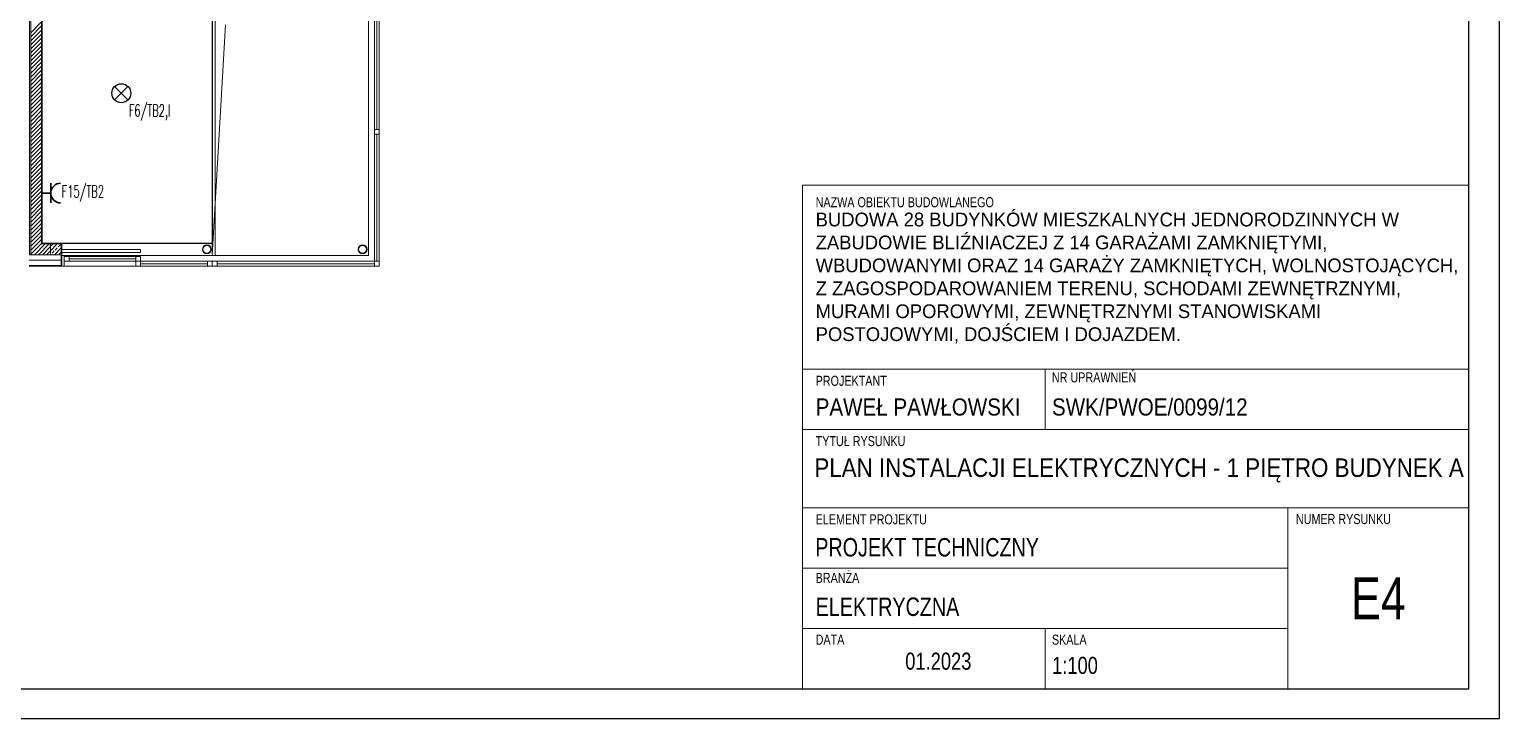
# Model space of a CAD drawing. Header units: millimetres. Extents: x 1780 to 154263, y -7240 to 17216.
# Drawn here: x 71889 to 74344, y 2310 to 3462 of the extents above; entities that cross this region are included whole.
import ezdxf
from ezdxf.enums import TextEntityAlignment as Align

# ---------------------------------------------------------------- set-up
doc = ezdxf.new("R2010")
doc.units = ezdxf.units.MM
for name, color, linetype, lineweight in [('2d_SX_gruba przekroje', 90, 'Continuous', 20), ('2d_SX_oznaczenia', 40, 'Continuous', 0), ('2d_SX_stolarka okienna', 5, 'Continuous', 5), ('2d_SX_szraf', 251, 'Continuous', 0), ('2d_SX_warstwy', 181, 'Continuous', 9), ('2d_SX_widok', 10, 'Continuous', 9)]:
    doc.layers.add(name, color=color, linetype=linetype, lineweight=lineweight)
doc.layers.add('2d_SX_powierzchnia', color=251, linetype='Continuous', plot=False)
doc.layers.add('2d_SX_rewizja 18 września', color=210, linetype='Continuous')
doc.layers.add('60 instalacje elektryka', color=10, linetype='Continuous')
doc.styles.add('OPIS', font='simplex.shx', dxfattribs={"width": 0.7, "height": 4})
doc.styles.add('superhelix', font='bahnschrift.ttf')
doc.styles.add('superhelix light', font='')
doc.styles.get('superhelix light').set_extended_font_data('Bahnschrift Light')
doc.linetypes.add('ZIGZAG', pattern='A,0.00254,-5.08,[131,ltypeshp.shx,S=5.08,R=0,X=-5.08,Y=0],-10.16,[131,ltypeshp.shx,S=5.08,R=180,X=5.08,Y=0],-5.08', length=20.32254)

# ---------------------------------------------------------------- blocks, each defined once
blk = doc.blocks.new('PDKLD 1 A')
at = {"layer": '2d_SX_gruba przekroje', "color": 8}
for p, q in [((77143, -14282), (77143, -14688)), ((77143, -14688), (77176, -14688)), ((77176, -14688), (77176, -14726)), ((77176, -14726), (77121.5, -14726))]:
    blk.add_line(p, q, dxfattribs=at)
for centre, radius in [((77418, -14698), 7.5), ((77418, -14698), 6.5), ((77678, -14698), 7.5), ((77678, -14698), 6.5)]:
    blk.add_circle(centre, radius, dxfattribs=at)
at = {"layer": '2d_SX_powierzchnia', "color": 8}
for p, q in [((77143, -14688), (77143, -14282)), ((77427, -14301), (77427, -14688)), ((77427, -14688), (77143, -14688))]:
    blk.add_line(p, q, dxfattribs=at)
at = {"layer": '2d_SX_stolarka okienna', "color": 8}
for p, q in [((77688, -14301), (77688, -14708)), ((77706, -14301), (77706, -14726)), ((77698, -14313), (77698, -14497.5)), ((77702, -14497.5), (77702, -14313)), ((77706, -14497.5), (77706, -14313)), ((77698, -14505.5), (77698, -14497.5)), ((77698, -14497.5), (77706, -14497.5)), ((77698, -14497.5), (77706, -14497.5)), ((77698, -14497.5), (77698, -14505.5)), ((77706, -14497.5), (77698, -14497.5)), ((77698, -14497.5), (77698, -14497.5)), ((77706, -14505.5), (77698, -14505.5)), ((77698, -14505.5), (77698, -14505.5)), ((77698, -14505.5), (77706, -14505.5)), ((77698, -14505.5), (77706, -14505.5)), ((77698, -14718), (77698, -14505.5)), ((77702, -14505.5), (77702, -14718)), ((77706, -14497.5), (77706, -14505.5)), ((77706, -14505.5), (77706, -14497.5)), ((77706, -14505.5), (77706, -14718)), ((77176, -14708), (77176, -14726)), ((77180, -14708), (77176, -14708)), ((77688, -14708), (77176, -14708)), ((77176, -14726), (77180, -14726)), ((77706, -14726), (77176, -14726)), ((77180, -14726), (77180, -14708)), ((77180, -14710), (77188, -14710)), ((77180, -14718), (77180, -14710)), ((77180, -14710), (77180, -14710)), ((77188, -14718), (77180, -14718)), ((77188, -14710), (77188, -14718)), ((77188, -14718), (77188, -14710)), ((77188, -14710), (77299.5, -14710)), ((77299.5, -14714), (77188, -14714)), ((77299.5, -14718), (77188, -14718)), ((77307.5, -14710), (77299.5, -14710)), ((77299.5, -14710), (77299.5, -14718)), ((77299.5, -14710), (77299.5, -14718)), ((77299.5, -14718), (77307.5, -14718)), ((77299.5, -14718), (77307.5, -14718)), ((77299.5, -14726), (77299.5, -14718)), ((77299.5, -14718), (77299.5, -14718)), ((77307.5, -14726), (77299.5, -14726)), ((77307.5, -14718), (77307.5, -14710)), ((77307.5, -14710), (77307.5, -14710)), ((77307.5, -14718), (77307.5, -14726)), ((77307.5, -14718), (77307.5, -14726)), ((77419, -14718), (77307.5, -14718)), ((77307.5, -14722), (77419, -14722)), ((77307.5, -14726), (77419, -14726)), ((77427, -14718), (77419, -14718)), ((77419, -14718), (77419, -14726)), ((77419, -14726), (77419, -14718)), ((77419, -14726), (77427, -14726)), ((77427, -14718), (77435, -14718)), ((77427, -14726), (77427, -14718)), ((77427, -14718), (77427, -14718)), ((77427, -14726), (77427, -14718)), ((77427, -14718), (77427, -14718)), ((77435, -14726), (77427, -14726)), ((77435, -14718), (77435, -14726)), ((77435, -14718), (77435, -14726)), ((77698, -14718), (77435, -14718)), ((77435, -14722), (77698, -14722)), ((77435, -14726), (77698, -14726)), ((77698, -14726), (77698, -14718)), ((77698, -14718), (77706, -14718)), ((77706, -14718), (77698, -14718)), ((77706, -14718), (77698, -14718)), ((77698, -14718), (77698, -14726)), ((77698, -14726), (77698, -14718)), ((77706, -14726), (77698, -14726)), ((77698, -14726), (77698, -14726)), ((77698, -14726), (77706, -14726)), ((77706, -14718), (77706, -14726)), ((77706, -14726), (77706, -14718)), ((77706, -14718), (77706, -14718))]:
    blk.add_line(p, q, dxfattribs=at)
at = {"layer": '2d_SX_szraf', "color": 8, "linetype": 'Continuous'}
for p, q in [((77124, -14335.9), (77142, -14317.9)), ((77124, -14342.6), (77142, -14324.6)), ((77124, -14349.4), (77142, -14331.4)), ((77124, -14356.1), (77142, -14338.1)), ((77124, -14362.8), (77142, -14344.8)), ((77124, -14369.6), (77142, -14351.6)), ((77124, -14376.3), (77142, -14358.3)), ((77124, -14383), (77142, -14365)), ((77124, -14389.8), (77142, -14371.8)), ((77124, -14396.5), (77142, -14378.5)), ((77124, -14403.2), (77142, -14385.2)), ((77124, -14410), (77142, -14392)), ((77124, -14416.7), (77142, -14398.7)), ((77124, -14423.4), (77142, -14405.4)), ((77124, -14430.2), (77142, -14412.2)), ((77124, -14436.9), (77142, -14418.9)), ((77124, -14443.6), (77142, -14425.6)), ((77124, -14450.4), (77142, -14432.4)), ((77124, -14457.1), (77142, -14439.1)), ((77124, -14463.9), (77142, -14445.9)), ((77124, -14470.6), (77142, -14452.6)), ((77124, -14477.3), (77142, -14459.3)), ((77124, -14484.1), (77142, -14466.1)), ((77124, -14490.8), (77142, -14472.8)), ((77124, -14497.5), (77142, -14479.5)), ((77124, -14504.3), (77142, -14486.3)), ((77124, -14511), (77142, -14493)), ((77124, -14517.7), (77142, -14499.7)), ((77124, -14524.5), (77142, -14506.5)), ((77124, -14531.2), (77142, -14513.2)), ((77124, -14537.9), (77142, -14519.9)), ((77124, -14544.7), (77142, -14526.7)), ((77124, -14551.4), (77142, -14533.4)), ((77124, -14558.1), (77142, -14540.1)), ((77124, -14564.9), (77142, -14546.9)), ((77124, -14571.6), (77142, -14553.6)), ((77124, -14578.4), (77142, -14560.4)), ((77124, -14585.1), (77142, -14567.1)), ((77124, -14591.8), (77142, -14573.8)), ((77124, -14598.6), (77142, -14580.6)), ((77124, -14605.3), (77142, -14587.3)), ((77124, -14612), (77142, -14594)), ((77124, -14618.8), (77142, -14600.8)), ((77124, -14625.5), (77142, -14607.5)), ((77124, -14632.2), (77142, -14614.2)), ((77124, -14639), (77142, -14621)), ((77124, -14645.7), (77142, -14627.7)), ((77124, -14652.4), (77142, -14634.4)), ((77124, -14659.2), (77142, -14641.2)), ((77124, -14665.9), (77142, -14647.9)), ((77124, -14672.6), (77142, -14654.6)), ((77124, -14679.4), (77142, -14661.4)), ((77124, -14686.1), (77142, -14668.1)), ((77124, -14692.8), (77142, -14674.8)), ((77124, -14699.6), (77142, -14681.6)), ((77124, -14706.3), (77142, -14688.3)), ((77130.1, -14707), (77148.1, -14689)), ((77136.8, -14707), (77154.8, -14689)), ((77143.6, -14707), (77157, -14693.5)), ((77150.3, -14707), (77157, -14700.3)), ((77157, -14700.3), (77168.3, -14689)), ((77158.2, -14692.3), (77161.6, -14689)), ((77159.9, -14704.1), (77163.3, -14700.7)), ((77163.8, -14707), (77175, -14695.7)), ((77164.9, -14699.1), (77168.3, -14695.7)), ((77170, -14694), (77173.4, -14690.6)), ((77171.7, -14705.8), (77175, -14702.5)), ((77157, -14707), (77158.2, -14705.8))]:
    blk.add_line(p, q, dxfattribs=at)
at = {"layer": '2d_SX_szraf', "color": 8, "linetype": 'ZIGZAG'}
blk.add_line((77175, -14716), (77121.5, -14716), dxfattribs=at)
at = {"layer": '2d_SX_warstwy', "color": 8}
for p, q in [((77122, -14707), (77122, -13505)), ((77124, -13505), (77124, -14707)), ((77124, -14707), (77124, -13505)), ((77142, -14281), (77142, -14689)), ((77142, -14689), (77157, -14689)), ((77157, -14707), (77157, -14689)), ((77157, -14689), (77175, -14689)), ((77157, -14689), (77157, -14707)), ((77175, -14689), (77175, -14707)), ((77175, -14707), (77121.5, -14707)), ((77121.5, -14725), (77175, -14725)), ((77124, -14707), (77122, -14707)), ((77157, -14707), (77124, -14707)), ((77175, -14707), (77157, -14707)), ((77175, -14725), (77175, -14707))]:
    blk.add_line(p, q, dxfattribs=at)
at = {"layer": '2d_SX_widok', "color": 8, "ltscale": 0.5}
for p, q in [((77427, -14301), (77427, -14708)), ((77427, -14301), (77427, -14688)), ((77432, -14708), (77432, -14301)), ((77449, -14322.9), (77427, -14708)), ((77307.5, -14698), (77176, -14698)), ((77176, -14698), (77176, -14703)), ((77176, -14703), (77307.5, -14703)), ((77307.5, -14703), (77307.5, -14698)), ((77427, -14708), (77432, -14708))]:
    blk.add_line(p, q, dxfattribs=at)
at = {"layer": '2d_SX_oznaczenia', "color": 8, "style": 'superhelix light', "text_generation_flag": 4}
for p in [(78013.7, -13848.8), (78242.4, -14015.6), (77387.3, -14164.7)]:
    blk.add_attdef('NUMER', text='', height=12, rotation=180, dxfattribs=at).set_placement(p, align=Align.MIDDLE_CENTER)
blk = doc.blocks.new('lampa1')
at = {"layer": '60 instalacje elektryka', "lineweight": 30}
for p, q in [((2045.4, 2946.7), (2067.7, 2924.4)), ((2067.7, 2946.7), (2045.4, 2924.4))]:
    blk.add_line(p, q, dxfattribs=at)
blk.add_circle((2056.6, 2935.6), 15.8, dxfattribs=at)
blk = doc.blocks.new('gniazdo')
at = {"layer": '60 instalacje elektryka', "lineweight": 35}
for p, q in [((1911.13, 1039.39), (1911.13, 1043.76)), ((1911.13, 1041.58), (1909.09, 1041.58))]:
    blk.add_line(p, q, dxfattribs=at)
blk.add_arc((1913.32, 1041.58), 2.18, 90, 270, dxfattribs=at)

msp = doc.modelspace()

# ---------------------------------------------------------------- linework, layer by layer
at = {"layer": '60 instalacje elektryka'}
for points in [[(74344.3, 5282.9), (70139.7, 5282.9), (70139.7, 2309.7), (74344.3, 2309.7)], [(70231.2, 2359.7), (74293.1, 2359.7), (74293.1, 5232.9), (70231.2, 5232.9)]]:
    msp.add_lwpolyline(points, close=True, dxfattribs=at)
at = {"layer": '60 instalacje elektryka', "lineweight": 20, "ltscale": 20}
msp.add_lwpolyline([(74293.1, 2359.7), (73180.4, 2359.7), (73180.4, 3201.6), (74293.1, 3201.6)], close=True, dxfattribs=at)
for points in [[(73180.4, 2893.7), (74293.1, 2893.7)], [(73585.6, 2792.9), (73585.6, 2893.7)], [(73180.4, 2792.9), (74293.1, 2792.9)], [(73180.4, 2662.1), (74293.1, 2662.1)], [(73990.7, 2359.7), (73990.7, 2662.1)], [(73180.4, 2561.3), (73990.7, 2561.3)], [(73180.4, 2460.5), (73990.7, 2460.5)], [(73585.6, 2359.7), (73585.6, 2460.5)], [(73180.4, 2359.7), (74293.1, 2359.7)]]:
    msp.add_lwpolyline(points, dxfattribs=at)
msp.add_point((73990.7, 2561.3), dxfattribs=at)

# ---------------------------------------------------------------- block references
at = {"layer": '2d_SX_rewizja 18 września'}
msp.add_blockref('PDKLD 1 A', (-5232.3, 17792.1), dxfattribs=at)
at = {"layer": '60 instalacje elektryka'}
for name, p, xscale, yscale, zscale, rotation in [('lampa1', (69104.1, 5413.9), 1.0011, 1.0011, 1.0011, 270.0000000031596), ('gniazdo', (57484.2, 11058.6), -7.556206694400001, 7.556206694400001, 7.556206694400001, 180.0000000031596)]:
    msp.add_blockref(name, p, dxfattribs=dict(at, xscale=xscale, yscale=yscale, zscale=zscale, rotation=rotation))

# ---------------------------------------------------------------- texts
at = {"layer": '60 instalacje elektryka', "lineweight": 15, "char_height": 20, "rotation": 0, "style": 'OPIS'}
for s, insert, width, attachment_point in [('\\pxql;{\\W0.6;F6/TB2,l}', (72055.5, 3336.1), 22.183, 1), ('\\pxql;{\\W0.6;F15/TB2}', (72018.3, 3201), 74.857, 3)]:
    msp.add_mtext(s, dxfattribs=dict(at, insert=insert, width=width, attachment_point=attachment_point))
at = {"layer": '60 instalacje elektryka', "lineweight": 20, "ltscale": 20, "style": 'superhelix'}
for s, insert, char_height, width, attachment_point in [('{\\W0.8;NAZWA OBIEKTU BUDOWLANEGO}', (73202.3, 3181.3), 16.8, 327.68, 1), ('BUDOWA 28 BUDYNKÓW MIESZKALNYCH JEDNORODZINNYCH W ZABUDOWIE BLIŹNIACZEJ Z 14 GARAŻAMI ZAMKNIĘTYMI, WBUDOWANYMI ORAZ 14 GARAŻY ZAMKNIĘTYCH, WOLNOSTOJĄCYCH, Z ZAGOSPODAROWANIEM TERENU, SCHODAMI ZEWNĘTRZNYMI, MURAMI OPOROWYMI, ZEWNĘTRZNYMI STANOWISKAMI POSTOJOWYMI, DOJŚCIEM I DOJAZDEM.', (73202.3, 3155.5), 23, 1081.986, 1), ('{\\W0.8;PROJEKTANT}', (73202.3, 2882.8), 16.8, 1146.337, 1), ('{\\W0.8;NR UPRAWNIEŃ}', (73596.8, 2888.5), 16.8, 155.52, 1), ('{\\W0.9;PAWEŁ PAWŁOWSKI}', (73202.3, 2844.9), 28.56, 368.135, 1), ('{\\W0.9;SWK/PWOE/0099/12}', (73596.9, 2844.9), 28.56, 362.304, 1), ('{\\W0.8;TYTUŁ RYSUNKU}', (73202.3, 2782), 16.8, 167.68, 1), ('{\\W0.9;PLAN INSTALACJI ELEKTRYCZNYCH - 1 PIĘTRO BUDYNEK A}', (73200.2, 2744.7), 31, 1068.514, 1), ('{\\W0.8;ELEMENT PROJEKTU  }', (73202.3, 2651.2), 16.8, 1146.337, 1), ('{\\W0.8;NUMER RYSUNKU}', (74004.2, 2651.7), 16.8, 176, 1), ('{\\W0.8;PROJEKT TECHNICZNY}', (73201.7, 2611.5), 30.8, 437.653, 1), ('{\\W0.8;BRANŻA } ', (73202.3, 2553.3), 16.8, 1146.337, 1), ('\\pxqc;{\\W0.8;E4}', (74141.9, 2510.9), 70, 122.667, 5), ('{\\W0.8;ELEKTRYCZNA}', (73202.3, 2512.1), 30.8, 258.133, 1), ('{\\W0.8;DATA}', (73202.3, 2450.1), 16.8, 53.12, 1), ('{\\W0.8;SKALA}', (73596.8, 2450.1), 16.8, 65.28, 1), ('{\\W0.8;01.2023}', (73351.9, 2420), 28.56, 137.088, 1), ('{\\W0.8;1:100}', (73597.1, 2412.9), 28.56, 94.656, 1)]:
    msp.add_mtext(s, dxfattribs=dict(at, insert=insert, char_height=char_height, width=width, attachment_point=attachment_point))

doc.saveas('drawing.dxf')
